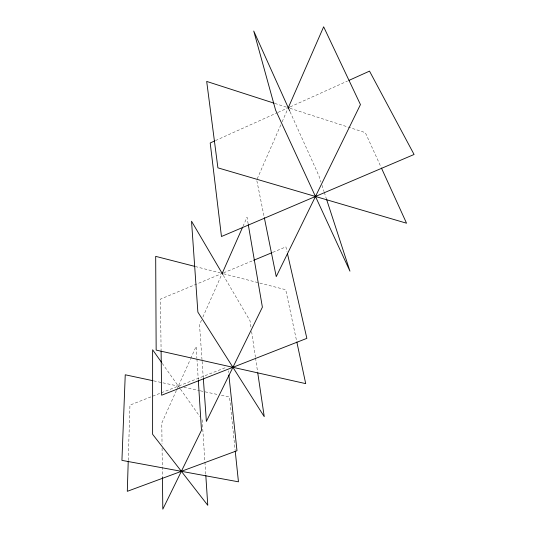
<?xml version="1.0" encoding="UTF-8"?>
<svg xmlns="http://www.w3.org/2000/svg" width="536" height="536" viewBox="0 0 536 536"><rect width="100%" height="100%" fill="white"/><g stroke="black" fill="none" stroke-linecap="round" stroke-linejoin="round"><path stroke-width="0.4" stroke-dasharray="2.68 2.01" d="M128.251 460.35L129.953 405.109L226.406 367.274M280.81 124.855L256.711 180.009L264.154 216.859M282.144 121.786L287.504 109.532M201.536 320.119L199.513 324.689L202.059 360.547M202.883 317.071L221.75 274.405M242.982 226.406L247.022 217.261L248.148 223.867M176.411 390.449L161.785 423.105L162.033 444.002M176.753 389.685L190.36 359.308M190.695 358.544L196.143 346.397L196.88 358.021M215.539 140.553L277.286 112.714M278.043 112.366L287.195 108.245M290.244 106.872L347.415 81.09M222.802 273.166L160.465 299.122L161.088 350.095M223.572 272.844L253.582 260.342M272.824 252.329L285.902 246.882L287.015 251.739M153.765 380.882L180.659 386.623M183.915 387.32L199.399 390.623M200.216 390.798L204.29 391.669M205.1 391.843L218.139 394.623M221.401 395.32L229.549 397.055L235.137 450.24M195.258 266.506L220.289 272.931M223.519 273.762L285.701 289.715L296.656 341.164M274.901 103.435L286.794 107.274M289.969 108.299L365.317 132.62L381.25 167.634M162.247 363.375L180.042 388.526M180.525 389.21L199.761 416.398M223.318 275.337L250.017 320.816L251.002 327.429M290.077 111.756L318.873 175.721L320.95 182.086M321.982 185.268L324.052 191.627M324.314 192.424L326.129 197.992M251.612 331.556L255.417 357.17M255.538 358.001L257.622 372.044M228.41 370.825L228.591 372.493M202.119 361.378L203.298 378.054M202.166 419.795L204.886 461.302M204.94 462.133L205.757 474.588M196.933 358.852L198.26 379.609M162.08 448.183L162.435 477.435"/><path stroke-width="0.8" d="M128.231 461.188L127.3 491.324L236.986 450.736L228.859 374.992M288.174 107.997L323.65 26.8L360.447 104.594L276.234 276.636L264.322 217.676M222.085 273.641L242.641 227.17M214.775 140.901L210.199 142.965L221.462 236.517L414.073 154.482L369.518 71.121L348.943 80.4M287.953 107.897L289.48 107.213M253.582 260.342L272.054 252.65M152.948 380.707L125.243 374.791L121.927 460.377L238.453 481.817L235.224 451.071M194.447 266.298L155.688 256.355L156.157 350.095L305.701 383.629L296.83 341.981M274.104 103.18L206.688 81.425L217.897 167.842L406.543 223.21L381.599 168.398M161.765 362.698L152.626 349.78L152.613 434.287L207.774 505.301L205.811 475.419M222.889 274.62L191.526 221.201L197.871 312.106L264.248 416.666L257.749 372.875M289.735 110.999L253.742 31.041L275.591 110.115L349.948 271.156L326.384 198.782M287.39 253.361L306.86 338.357L161.638 395.213L161.102 350.926M248.289 224.691L262.392 307.202L206.38 421.417L203.358 378.892M198.313 380.439L201.489 430.254L162.81 509.2L162.435 477.435"/></g></svg>
